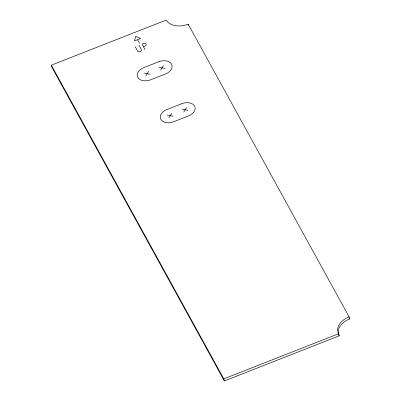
<?xml version="1.0" encoding="UTF-8"?>
<svg xmlns="http://www.w3.org/2000/svg" width="401" height="401" viewBox="0 0 401 401"><rect width="100%" height="100%" fill="white"/><g stroke="black" fill="none" stroke-linecap="round" stroke-linejoin="round"><path stroke-width="0.6" d="M145.814 75.979L148.631 71.438M160.681 70.135L163.493 65.599M168.876 117.924L171.688 113.383M183.738 112.085L186.55 107.543M51.338 65.183L166.199 20.05A17.544 11.784 -15.2 0 0 188.179 24.165L349.096 316.87L349.662 318.96A17.544 11.784 -15.2 0 0 339.211 335.817L224.349 380.95L51.904 67.273L51.338 65.183L223.783 378.86L224.349 380.95M137.358 39.804L134.51 40.922L135.688 36.291L140.636 38.516L137.573 39.719L139.533 43.278M143.663 46.636L144.776 46.195A2.256 1.514 -15.2 0 0 146.119 44.03A2.256 1.514 -15.2 0 0 143.292 43.498L142.977 43.624A1.098 0.737 -15.2 0 0 142.325 44.681L145.037 49.619M223.783 378.86L338.644 333.727A17.544 11.784 -15.2 0 1 349.096 316.87M159.127 67.313L165.047 68.421M144.265 73.152L150.18 74.26M182.184 109.257L188.104 110.365M167.322 115.102L173.242 116.21M349.06 317.863L349.662 318.96M138.962 45.203L141.403 49.649A2.025 1.358 -15.2 0 1 140.2 51.594A2.025 1.358 -15.2 0 1 137.663 51.117L135.222 46.671M338.644 333.727L339.211 335.817M188.179 24.165L188.465 25.208M158.726 61.749L143.859 67.594A10.236 6.872 -15.2 0 0 137.764 77.428A10.236 6.872 -15.2 0 0 150.586 79.824L165.448 73.984A10.236 6.872 -15.2 0 0 171.548 64.15A10.236 6.872 -15.2 0 0 158.726 61.749M181.783 103.694L166.916 109.538A10.236 6.872 -15.2 0 0 160.821 119.373A10.236 6.872 -15.2 0 0 173.643 121.769L188.51 115.929A10.236 6.872 -15.2 0 0 194.605 106.095A10.236 6.872 -15.2 0 0 181.783 103.694"/></g></svg>
